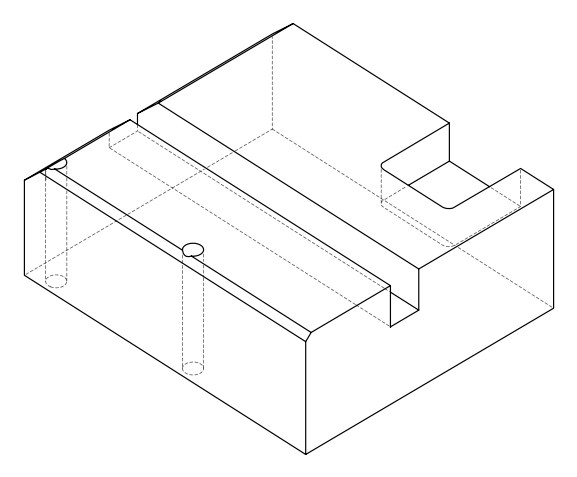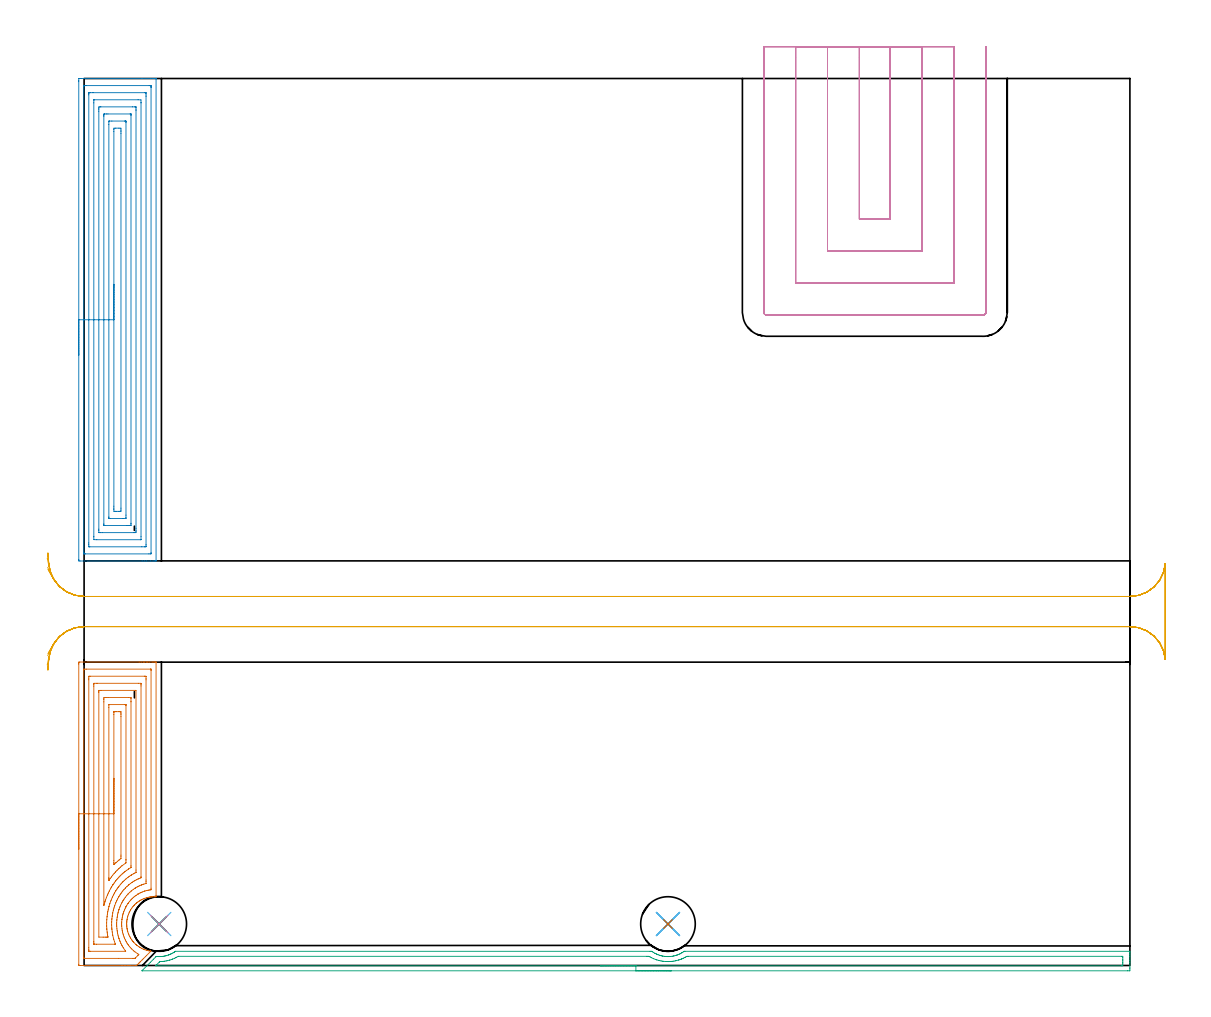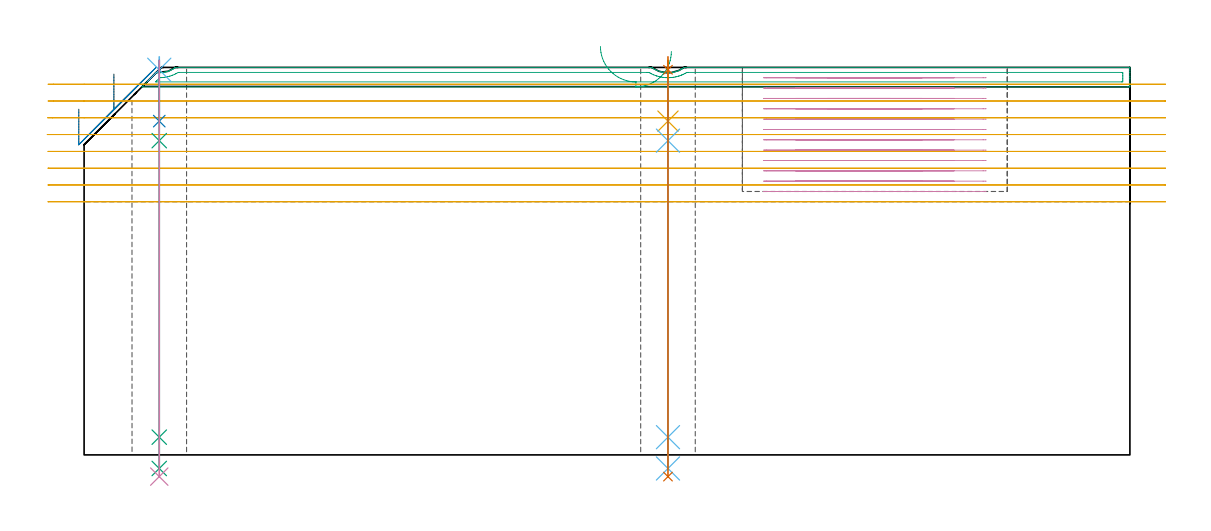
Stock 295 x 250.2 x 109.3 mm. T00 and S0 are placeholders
(PLAN: 13 operations, 9 tool changes, 53.6 min)
(1 AREA_MILL | FG_CHAMFER_SURFACE | UGT0205_001 | 5.54 min | 22258 mm3)
(2 AREA_MILL_1 | FG_CHAMFER_SURFACE_1 | UGT0205_001 | 9.07 min | 34254 mm3)
(3 AREA_MILL_2 | FG_CHAMFER_SURFACE_2 | UGT0205_001 | 4.62 min | 4164 mm3)
(4 MILL_SLOT | SLOT_PARTIAL_RECTANGULAR | NXT0201_011 | Follow Part, ap 3, ae 75% | 21.12 min | 189398 mm3)
(5 MILL_RECTANGULAR_SLOT | SLOT_RECTANGULAR | UGT0201_094 | Follow Part, ap 5, ae 75% | 10.99 min | 314853 mm3)
(6 SPOT_DRILL | STEP1HOLE | NXT0321_9005460120000 | 0.03 min | 51 mm3)
(7 SPOT_DRILL_1 | STEP1HOLE_1 | NXT0321_9005460120000 | 0.03 min | 5 mm3)
(8 DRILL_BLIND_HOLE_INTO_CENTER | STEP1HOLE | NXT0301_072 | 0.07 min | 990 mm3)
(9 GUN_DRILL_THROUGH_HOLE | STEP1HOLE | UGT0307_007 | 0.55 min | 7460 mm3)
(10 DRILL_TO_ENLARGE_THROUGH_HOLE | STEP1HOLE | UGT0301_284 | 0.47 min | 11470 mm3)
(11 DRILL_BLIND_HOLE_INTO_CENTER_1 | STEP1HOLE_1 | NXT0301_072 | 0.07 min | 1118 mm3)
(12 GUN_DRILL_THROUGH_HOLE_1 | STEP1HOLE_1 | UGT0307_007 | 0.55 min | 7481 mm3)
(13 DRILL_TO_ENLARGE_THROUGH_HOLE_1 | STEP1HOLE_1 | UGT0301_284 | 0.47 min | 11718 mm3)
(TOOL UGT0205_001 | Chamfer Mill 20 x 3 x 45 deg. | D20 FL50 Z2)
(TOOL NXT0201_011 | ENDMILL 12mm [2P460-1200-NA 1630] | D12 FL38 Z6)
(TOOL UGT0201_094 | End mill 20 mm | D20 FL38 Z4)
(TOOL NXT0321_9005460120000 | NC Spot Drill, 142deg, 12mm, Carbide, Uncoated | D12 PA142 FL30 Z2)
(TOOL NXT0301_072 | Carbide Drill 10.1mm [860.1-1010-051A1-MM 2214] | D10.1 PA140 FL71 Z2)
(TOOL UGT0307_007 | Gun Drill 10 mm | D10 PA130 FL24 Z1)
(TOOL UGT0301_284 | Twist Drill 15.4 mm | D15.4 PA118 FL120 Z2)
(OP 1 AREA_MILL)
G17 G21 G94 G90
T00 M6
G54
G17 G0 G90 X-1.5 Y32.8 S1061 M3
G43 Z119.3 H0
Z97.5
G94 G1 Y32.838 Z96.628 F250.
Y32.952 Z95.763
Y33.141 Z94.912
Y33.403 Z94.08
Y33.737 Z93.274
Y34.14 Z92.5
Y34.608 Z91.764
Y35.14 Z91.072
Y35.729 Z90.429
Y36.372 Z89.84
Y37.064 Z89.308
Y37.8 Z88.84
Y38.574 Z88.437
Y39.38 Z88.103
Y40.212 Z87.841
Y41.064 Z87.652
Y41.928 Z87.538
Y42.8 Z87.5
Y85.039
X-1.497 Y85.312 Z87.502
X-1.491 Y85.59 Z87.505
X-1.208 Y85.6 Z87.789
X15.539 Z104.534
X16.103 Z105.097
X16.763 Z105.761
X16.996 Z105.993
X17.657 Z106.654
X17.89 Z106.886
X18.356 Z107.355
X19.211 Z108.21
X19.677 Z108.676
X19.976 Z108.974
X20.257 Y85.593 Z109.249
X20.297 Y85.59 Z109.289
X20.3 Y85.484 Z109.3
Y19.687
X20.295 Y19.388 Z109.291
X20.183 Y19.387 Z109.179
X19.89 Y19.389 Z108.887
X19.799 Y19.392 Z108.796
X19.354 Y19.385 Z108.351
X19.072 Y19.364 Z108.07
X18.908 Y19.352 Z107.906
X18.693 Y19.325 Z107.69
X18.464 Y19.296 Z107.462
X18.349 Y19.278 Z107.348
X17.96 Y19.193 Z106.959
X17.574 Y19.092 Z106.572
X17.127 Y18.948 Z106.124
X16.684 Y18.777 Z105.682
X16.287 Y18.593 Z105.282
X16.103 Y18.498 Z105.097
X15.905 Y18.397 Z104.905
X15.892 Y18.39 Z104.892
X15.818 Y18.346 Z104.817
X15.794 Y18.331 Z104.793
X15.656 Y18.24 Z104.651
X15.5 Y18.139 Z104.499
X15.343 Y18.036 Z104.342
X15.158 Y17.901 Z104.157
X14.905 Y17.716 Z103.902
X14.762 Y17.598 Z103.757
X14.644 Y17.503 Z103.641
X14.323 Y17.2 Z103.322
X14.138 Y17.012 Z103.138
X14.015 Y16.884 Z103.013
X13.78 Y16.615 Z102.779
X13.449 Y16.177 Z102.448
X13.139 Y15.727 Z102.139
X13.059 Y15.581 Z102.059
X12.892 Y15.275 Z101.889
X12.678 Y14.84 Z101.677
X12.499 Y14.399 Z101.495
X12.346 Y13.952 Z101.34
X12.235 Y13.579 Z101.234
X12.133 Y13.065 Z101.128
X12.126 Y13.01 Z101.12
X12.065 Y12.621 Z101.061
X12.044 Y12.377 Z101.033
X12.027 Y12.23 Z101.021
X12.022 Y12.177 Z101.015
Y12.173 Z101.014
X12.008 Y11.955 Z101.006
X12.003 Y11.72 Z100.999
X12.008 Y11.616 Z101.001
X12.011 Y11.527 Z101.005
Y11.521 Z101.006
X12.016 Y11.433 Z101.007
X12.018 Y11.356 Z101.011
X12.02 Y11.289 Z101.013
X12.026 Y11.232 Z101.016
X12.04 Y11.034 Z101.038
X12.056 Y10.845 Z101.054
X12.118 Y10.402 Z101.114
X12.129 Y10.342 Z101.125
X12.171 Y10.109 Z101.169
X12.193 Y10.007 Z101.192
X12.235 Y9.819 Z101.234
X12.324 Y9.514 Z101.321
X12.474 Y9.068 Z101.471
X12.648 Y8.626 Z101.647
X12.864 Y8.179 Z101.861
X12.897 Y8.119 Z101.893
X13.1 Y7.739 Z102.099
X13.125 Y7.698 Z102.124
X13.141 Y7.675 Z102.139
X13.415 Y7.268 Z102.414
X13.471 Y7.193 Z102.47
X13.724 Y6.851 Z102.722
X13.778 Y6.785 Z102.777
X13.867 Y6.679 Z102.864
X13.99 Y6.543 Z102.989
X14.015 Y6.515 Z103.013
X14.57 Y5.964 Z103.569
X14.648 Y5.896 Z103.645
X14.735 Y5.819 Z103.733
X14.762 Y5.798 Z103.76
X14.905 Y5.682 Z103.903
X15.335 Y5.369 Z104.335
X15.43 Y5.306 Z104.43
X15.656 Y5.159 Z104.652
X15.781 Y5.076 Z104.778
X16.236 Y4.834 Z105.233
X16.684 Y4.624 Z105.682
X16.843 Y4.562 Z105.842
X17.126 Y4.452 Z106.125
X17.574 Y4.309 Z106.572
X17.621 Y4.296 Z106.62
X17.89 Y4.224 Z106.885
X18.019 Y4.188 Z107.016
X18.24 Y4.143 Z107.239
X18.721 Y4.055 Z107.72
X18.784 Y4.044 Z107.781
X18.805 Y4.041 Z107.799
X18.819 Y4.028 Z107.813
X18.812 Y4.014 Z107.805
X18.8 Y3.998 Z107.795
X17.592 Y2.792 Z106.592
X17.294 Y2.492 Z106.289
X16.698 Y1.898 Z105.698
X16.4 Y1.598 Z105.396
X15.807 Y1.007 Z104.807
X15.507 Y0.705 Z104.502
X15.055 Y0.255 Z104.054
X14.914 Y0.116 Z103.913
X14.798 Y0.009 Z103.796
X14.762 Y0.007 Z103.76
X14.529 Y0. Z103.527
X12.994 Z101.993
X12.528 Z101.524
X12.295 Z101.292
X11.634 Z100.631
X11.401 Z100.398
X10.74 Z99.734
X-1.11 Z87.887
X-1.209 Y0.001 Z87.788
X-1.491 Y0.01 Z87.505
X-1.499 Y0.29 Z87.499
Y0.33
X-1.5 Y42.8 Z87.5
X-0.086 Z88.914
Y83.362
X-0.084 Y83.464 Z88.916
X-0.082 Y83.531 Z88.918
X-0.079 Y83.58 Z88.921
X-0.067 Y83.59 Z88.933
X0.016 Y83.592 Z89.016
X0.57 Y83.599 Z89.57
X18.784 Z107.784
X18.832 Y83.597 Z107.832
X18.862 Y83.594 Z107.862
X18.873 Y83.591 Z107.873
X18.879 Y83.564 Z107.879
X18.884 Y83.362 Z107.884
X18.885 Y83.261 Z107.885
Y21.801
X18.879 Y21.369 Z107.879
X18.852 Y21.36 Z107.852
X18.784 Y21.348 Z107.784
X18.491 Y21.304 Z107.491
X18.21 Y21.258 Z107.21
X17.89 Y21.195 Z106.89
X17.74 Y21.162 Z106.74
X17.172 Y21.013 Z106.172
X17.04 Y20.97 Z106.04
X16.996 Y20.955 Z105.996
X16.39 Y20.727 Z105.39
X16.103 Y20.603 Z105.103
X15.776 Y20.449 Z104.776
X15.209 Y20.15 Z104.209
X15.192 Y20.141 Z104.192
X15.166 Y20.124 Z104.166
X14.662 Y19.779 Z103.662
X14.315 Y19.527 Z103.315
X14.149 Y19.4 Z103.149
X13.946 Y19.235 Z102.946
X13.675 Y18.983 Z102.675
X13.422 Y18.737 Z102.422
X13.229 Y18.537 Z102.229
X13.052 Y18.346 Z102.052
X12.813 Y18.062 Z101.813
X12.528 Y17.691 Z101.528
X12.428 Y17.555 Z101.428
X12.359 Y17.456 Z101.359
X12.03 Y16.961 Z101.03
X11.81 Y16.567 Z100.81
X11.773 Y16.498 Z100.773
X11.75 Y16.452 Z100.75
X11.634 Y16.216 Z100.634
X11.464 Y15.847 Z100.464
X11.394 Y15.678 Z100.394
X11.211 Y15.21 Z100.211
X11.065 Y14.789 Z100.065
X11.02 Y14.649 Z100.02
X10.989 Y14.542 Z99.989
X10.912 Y14.259 Z99.912
X10.83 Y13.899 Z99.83
X10.821 Y13.859 Z99.821
X10.814 Y13.826 Z99.814
X10.74 Y13.429 Z99.74
X10.687 Y13.064 Z99.687
X10.68 Y13.01 Z99.68
X10.611 Y12.249 Z99.611
X10.605 Y12.121 Z99.605
X10.594 Y11.753 Z99.594
X10.601 Y11.37 Z99.601
X10.607 Y11.232 Z99.607
X10.615 Y11.107 Z99.615
X10.691 Y10.342 Z99.691
X10.74 Y9.945 Z99.74
X10.818 Y9.53 Z99.818
X10.825 Y9.495 Z99.825
X10.862 Y9.332 Z99.862
X10.981 Y8.896 Z99.981
X11.084 Y8.564 Z100.084
X11.264 Y8.043 Z100.264
X11.411 Y7.675 Z100.411
X11.634 Y7.194 Z100.634
X11.844 Y6.785 Z100.844
X12.103 Y6.319 Z101.103
X12.393 Y5.896 Z101.393
X12.528 Y5.71 Z101.528
X12.831 Y5.312 Z101.831
X13.093 Y5.007 Z102.093
X13.422 Y4.672 Z102.422
X14.004 Y4.118 Z103.004
X14.315 Y3.872 Z103.315
X15.158 Y3.279 Z104.158
X15.441 Y3.103 Z104.441
X15.39 Y3.048 Z104.39
X15.209 Y2.861 Z104.209
X14.503 Y2.153 Z103.503
X14.44 Y2.092 Z103.44
X14.388 Y2.045 Z103.388
X14.355 Y2.016 Z103.355
X14.315 Y2.01 Z103.315
X13.761 Y2.002 Z102.761
X9.741 Y2. Z98.741
X0.016 Y2.001 Z89.016
X-0.032 Y2.002 Z88.968
X-0.062 Y2.006 Z88.938
X-0.073 Y2.009 Z88.927
X-0.079 Y2.036 Z88.921
X-0.084 Y2.238 Z88.916
X-0.085 Y2.339 Z88.915
X-0.086 Y42.8 Z88.914
X1.328 Z90.328
X1.329 Y80.593 Z90.329
X1.331 Y81.064 Z90.331
X1.335 Y81.482 Z90.335
X1.338 Y81.59 Z90.338
X1.567 Y81.597 Z90.567
X1.686 Y81.599 Z90.686
X16.996 Z105.996
X17.114 Y81.597 Z106.114
X17.351 Y81.59 Z106.351
X17.465 Y81.582 Z106.465
X17.467 Y81.549 Z106.467
X17.469 Y81.482 Z106.469
X17.471 Y81.01 Z106.471
Y80.593
Y24.098
X17.47 Y23.681 Z106.47
X17.467 Y23.213 Z106.467
X17.465 Y23.148 Z106.465
X17.418 Y23.128 Z106.418
X16.837 Y22.95 Z105.837
X16.364 Y22.792 Z105.364
X16.174 Y22.721 Z105.174
X16.103 Y22.692 Z105.103
X15.551 Y22.451 Z104.551
X15.209 Y22.284 Z104.209
X14.961 Y22.15 Z103.961
X14.522 Y21.903 Z103.522
X14.397 Y21.821 Z103.397
X14.315 Y21.765 Z103.315
X13.873 Y21.454 Z102.873
X13.422 Y21.12 Z102.422
X13.361 Y21.073 Z102.361
X13.29 Y21.013 Z102.29
X12.894 Y20.649 Z101.894
X12.528 Y20.296 Z101.528
X12.442 Y20.21 Z101.442
X12.362 Y20.124 Z101.362
X12.024 Y19.736 Z101.024
X11.62 Y19.235 Z100.62
X11.262 Y18.716 Z100.262
X11.016 Y18.346 Z100.016
X10.911 Y18.176 Z99.911
X10.74 Y17.874 Z99.74
X10.596 Y17.6 Z99.596
X10.524 Y17.456 Z99.524
X10.307 Y16.999 Z99.307
X10.126 Y16.567 Z99.126
X10.047 Y16.368 Z99.047
X9.847 Y15.835 Z98.847
X9.807 Y15.718 Z98.807
X9.794 Y15.678 Z98.794
X9.606 Y15.028 Z98.606
X9.548 Y14.789 Z98.548
X9.446 Y14.298 Z98.446
X9.372 Y13.899 Z98.372
X9.317 Y13.537 Z98.317
X9.257 Y13.01 Z98.257
X9.231 Y12.734 Z98.231
X9.189 Y12.121 Z98.189
X9.18 Y11.785 Z98.18
X9.184 Y11.462 Z98.184
X9.192 Y11.232 Z98.192
X9.204 Y10.982 Z98.204
X9.263 Y10.342 Z98.263
X9.322 Y9.82 Z98.322
X9.375 Y9.453 Z98.375
X9.449 Y9.058 Z98.449
X9.561 Y8.564 Z98.561
X9.649 Y8.225 Z98.649
X9.792 Y7.729 Z98.792
X9.81 Y7.675 Z98.81
X9.847 Y7.569 Z98.847
X10.059 Y6.997 Z99.059
X10.143 Y6.785 Z99.143
X10.369 Y6.266 Z99.369
X10.548 Y5.896 Z99.548
X10.613 Y5.77 Z99.613
X10.74 Y5.532 Z99.74
X11.041 Y5.007 Z100.041
X11.634 Y4.146 Z100.634
X11.654 Y4.118 Z100.654
X11.71 Y4.042 Z100.71
X11.724 Y4.006 Z100.724
X11.722 Y4.005 Z100.722
X11.693 Y4.002 Z100.693
X11.634 Y4.001 Z100.634
X1.804 Z90.804
X1.685 Y4.003 Z90.685
X1.449 Y4.01 Z90.449
X1.335 Y4.018 Z90.335
X1.333 Y4.051 Z90.333
X1.331 Y4.118 Z90.331
X1.329 Y4.59 Z90.329
X1.328 Y5.007 Z90.328
Y42.8
X2.743 Z91.743
Y78.815
X2.744 Y79.237 Z91.744
X2.747 Y79.448 Z91.747
X2.75 Y79.552 Z91.75
X2.755 Y79.591 Z91.755
X2.807 Y79.595 Z91.807
X3.591 Y79.6 Z92.591
X3.695 Z92.695
X15.314 Z104.314
X16.011 Y79.591 Z105.011
X16.048 Y79.59 Z105.048
X16.051 Y79.552 Z105.051
X16.054 Y79.454 Z105.054
X16.056 Y79.256 Z105.056
X16.057 Y78.86 Z105.057
Y25.038
X16.055 Y24.827 Z105.055
X16.053 Y24.775 Z105.053
X16.05 Y24.755 Z105.05
X16.035 Y24.746 Z105.035
X15.96 Y24.712 Z104.96
X15.6 Y24.57 Z104.6
X15.327 Y24.452 Z104.327
X15.209 Y24.397 Z104.209
X14.725 Y24.163 Z103.725
X14.315 Y23.94 Z103.315
X14.149 Y23.846 Z103.149
X13.874 Y23.681 Z102.874
X13.604 Y23.499 Z102.604
X13.422 Y23.371 Z102.422
X13.085 Y23.126 Z102.085
X12.638 Y22.792 Z101.638
X12.578 Y22.742 Z101.578
X12.528 Y22.699 Z101.528
X12.112 Y22.316 Z101.112
X11.681 Y21.903 Z100.681
X11.658 Y21.879 Z100.658
X11.634 Y21.853 Z100.634
X11.238 Y21.407 Z100.238
X10.906 Y21.013 Z99.906
X10.833 Y20.921 Z99.833
X10.74 Y20.8 Z99.74
X10.456 Y20.408 Z99.456
X10.255 Y20.124 Z99.255
X10.093 Y19.879 Z99.093
X9.847 Y19.496 Z98.847
X9.75 Y19.331 Z98.75
X9.697 Y19.235 Z98.697
X9.441 Y18.75 Z98.441
X9.242 Y18.346 Z98.242
X9.15 Y18.15 Z98.15
X8.953 Y17.705 Z97.953
X8.88 Y17.529 Z97.88
X8.852 Y17.456 Z97.852
X8.642 Y16.877 Z97.642
X8.532 Y16.567 Z97.532
X8.422 Y16.206 Z97.422
X8.269 Y15.678 Z97.269
X8.228 Y15.51 Z97.228
X8.069 Y14.789 Z97.069
X8.067 Y14.781 Z97.067
X8.059 Y14.741 Z97.059
X7.942 Y14.017 Z96.942
X7.926 Y13.899 Z96.926
X7.849 Y13.219 Z96.849
X7.83 Y13.01 Z96.83
X7.787 Y12.392 Z96.787
X7.774 Y12.121 Z96.774
X7.771 Y11.519 Z96.771
X7.778 Y11.232 Z96.778
X7.814 Y10.586 Z96.814
X7.834 Y10.342 Z96.834
X7.854 Y10.138 Z96.854
X7.932 Y9.453 Z96.932
X8.059 Y8.63 Z97.059
X8.072 Y8.564 Z97.072
X8.075 Y8.548 Z97.075
X8.285 Y7.675 Z97.285
X8.369 Y7.366 Z97.369
X8.55 Y6.785 Z97.55
X8.805 Y6.044 Z97.805
X8.812 Y6.01 Z97.812
X8.799 Y6.007 Z97.799
X8.75 Y6.003 Z97.75
X8.651 Y6.001 Z97.651
X3.486 Y6. Z92.486
X2.789 Y6.009 Z91.789
X2.752 Y6.01 Z91.752
X2.749 Y6.048 Z91.749
X2.746 Y6.146 Z91.746
X2.744 Y6.344 Z91.744
X2.743 Y6.74 Z91.743
Y42.8
X4.157 Z93.157
Y77.036
X4.158 Y77.361 Z93.158
X4.16 Y77.471 Z93.16
X4.164 Y77.556 Z93.164
X4.171 Y77.59 Z93.171
X4.202 Y77.592 Z93.202
X4.485 Y77.597 Z93.485
X4.812 Y77.6 Z93.812
X14.642 Z103.642
X14.643 Y26.912 Z103.643
X14.64 Y26.349 Z103.64
X14.638 Y26.269 Z103.638
X14.636 Y26.254 Z103.636
X14.619 Y26.241 Z103.619
X14.581 Y26.219 Z103.581
X14.315 Y26.079 Z103.315
X13.912 Y25.861 Z102.912
X13.422 Y25.583 Z102.422
X13.344 Y25.537 Z102.344
X13.222 Y25.46 Z102.222
X12.813 Y25.176 Z101.813
X12.528 Y24.973 Z101.528
X12.296 Y24.801 Z101.296
X11.993 Y24.57 Z100.993
X11.799 Y24.407 Z100.799
X11.634 Y24.262 Z100.634
X11.331 Y23.983 Z100.331
X11.014 Y23.681 Z100.014
X10.879 Y23.544 Z99.879
X10.74 Y23.397 Z99.74
X10.453 Y23.078 Z99.453
X10.206 Y22.792 Z99.206
X9.847 Y22.347 Z98.847
X9.654 Y22.095 Z98.654
X9.512 Y21.903 Z98.512
X9.283 Y21.574 Z98.283
X8.953 Y21.09 Z97.953
X8.923 Y21.043 Z97.923
X8.905 Y21.013 Z97.905
X8.595 Y20.48 Z97.595
X8.401 Y20.124 Z97.401
X8.284 Y19.901 Z97.284
X8.059 Y19.453 Z97.059
X7.989 Y19.305 Z96.989
X7.958 Y19.235 Z96.958
X7.724 Y18.68 Z96.724
X7.59 Y18.346 Z96.59
X7.474 Y18.039 Z96.474
X7.261 Y17.456 Z96.261
X7.237 Y17.385 Z96.237
X7.166 Y17.158 Z96.166
X7.033 Y16.699 Z96.033
X6.998 Y16.567 Z95.998
X6.853 Y15.989 Z95.853
X6.787 Y15.678 Z95.787
X6.699 Y15.253 Z95.699
X6.619 Y14.789 Z95.619
X6.57 Y14.493 Z95.57
X6.493 Y13.899 Z95.493
X6.471 Y13.702 Z95.471
X6.406 Y13.01 Z95.406
X6.397 Y12.886 Z95.397
X6.358 Y12.121 Z95.358
X6.356 Y12.038 Z95.356
X6.36 Y11.232 Z95.36
X6.362 Y11.142 Z95.362
X6.41 Y10.342 Z95.41
X6.421 Y10.194 Z95.421
X6.499 Y9.453 Z95.499
X6.529 Y9.198 Z95.529
X6.623 Y8.564 Z95.623
X6.687 Y8.151 Z95.687
X6.698 Y8.077 Z95.698
X6.704 Y8.028 Z95.704
X6.705 Y8.01 Z95.705
X6.696 Y8.008 Z95.696
X6.555 Y8.004 Z95.555
X6.272 Y8.001 Z95.272
X5.945 Y8. Z94.945
X5.378 Z94.378
X4.158 Z93.158
X4.157 Y42.8 Z93.157
X5.571 Z94.571
Y74.368
X5.575 Y75.062 Z94.575
X5.578 Y75.258 Z94.578
X5.591 Y75.59 Z94.591
X5.931 Y75.597 Z94.931
X6.272 Y75.599 Z95.272
X6.822 Y75.6 Z95.822
X12.528 Y75.599 Z101.528
X13.081 Y75.596 Z102.081
X13.184 Y75.59 Z102.184
X13.222 Y75.568 Z102.222
X13.225 Y75.453 Z102.225
X13.227 Y75.258 Z102.227
X13.229 Y74.56 Z102.229
Y74.368
X13.228 Y28.127 Z102.228
X13.226 Y27.779 Z102.226
X13.224 Y27.692 Z102.224
X13.222 Y27.653 Z102.222
X13.2 Y27.631 Z102.2
X13.095 Y27.563 Z102.095
X12.572 Y27.238 Z101.572
X12.546 Y27.22 Z101.546
X12.528 Y27.208 Z101.528
X12.024 Y26.85 Z101.024
X11.634 Y26.57 Z100.634
X11.507 Y26.475 Z100.507
X11.345 Y26.349 Z100.345
X11.018 Y26.073 Z100.018
X10.74 Y25.823 Z99.74
X10.35 Y25.46 Z99.35
X10.099 Y25.209 Z99.099
X9.847 Y24.948 Z98.847
X9.665 Y24.751 Z98.665
X9.504 Y24.57 Z98.504
X9.254 Y24.271 Z98.254
X8.953 Y23.906 Z97.953
X8.854 Y23.78 Z97.854
X8.779 Y23.681 Z97.779
X8.479 Y23.264 Z97.479
X8.144 Y22.792 Z97.144
X8.11 Y22.742 Z97.11
X8.059 Y22.665 Z97.059
X7.767 Y22.194 Z96.767
X7.592 Y21.903 Z96.592
X7.438 Y21.632 Z96.438
X7.166 Y21.139 Z96.166
X7.123 Y21.056 Z96.123
X7.102 Y21.013 Z96.102
X6.837 Y20.452 Z95.837
X6.689 Y20.124 Z95.689
X6.565 Y19.833 Z95.565
X6.317 Y19.235 Z95.317
X6.304 Y19.203 Z95.304
X6.272 Y19.118 Z95.272
X6.068 Y18.549 Z95.068
X5.997 Y18.346 Z94.997
X5.918 Y18.103 Z94.918
X5.848 Y17.878 Z94.848
X5.722 Y17.456 Z94.722
X5.7 Y17.381 Z94.7
X5.583 Y16.964 Z94.583
X5.578 Y17.018 Z94.578
X5.575 Y17.119 Z94.575
X5.572 Y17.264 Z94.572
X5.571 Y42.8 Z94.571
X6.985 Z95.985
Y72.769
X6.988 Y73.479 Z95.988
X6.99 Y73.568 Z95.99
X6.992 Y73.584 Z95.992
X7.005 Y73.59 Z96.005
X7.047 Y73.597 Z96.047
X7.166 Y73.599 Z96.166
X11.514 Z100.514
X11.634 Y73.595 Z100.634
X11.755 Y73.59 Z100.755
X11.808 Y73.578 Z100.808
X11.811 Y73.538 Z100.811
X11.813 Y73.479 Z100.813
X11.814 Y73.3 Z100.814
Y29.906
X11.813 Y29.728 Z100.813
X11.808 Y29.017 Z100.808
X11.796 Y28.94 Z100.796
X11.749 Y28.903 Z100.749
X11.634 Y28.817 Z100.634
X10.72 Y28.148 Z99.72
X10.693 Y28.127 Z99.693
X10.236 Y27.74 Z99.236
X9.847 Y27.392 Z98.847
X9.766 Y27.318 Z98.766
X9.682 Y27.238 Z98.682
X9.318 Y26.875 Z98.318
X8.953 Y26.503 Z97.953
X8.878 Y26.423 Z97.878
X8.811 Y26.349 Z97.811
X8.466 Y25.944 Z97.466
X8.058 Y25.461 Z97.058
X7.678 Y24.95 Z96.678
X7.398 Y24.57 Z96.398
X7.047 Y24.071 Z96.047
X7.002 Y24.01 Z96.002
X6.992 Y24.001 Z95.992
X6.991 Y24.032 Z95.991
X6.987 Y24.391 Z95.987
X6.986 Y24.57 Z95.986
X6.985 Y24.75 Z95.985
Y42.8
X8.399 Z97.399
X8.4 Y70.811 Z97.4
X8.403 Y71.358 Z97.403
X8.407 Y71.544 Z97.407
X8.414 Y71.59 Z97.414
X8.458 Y71.593 Z97.458
X8.557 Y71.596 Z97.557
X8.953 Y71.6 Z97.953
X9.054 Z98.054
X9.847 Z98.847
X9.949 Y71.599 Z98.949
X10.256 Y71.59 Z99.256
X10.394 Y71.58 Z99.394
X10.395 Y71.505 Z99.395
X10.399 Y71.151 Z99.399
X10.4 Y70.811 Z99.4
Y70.261
Y31.134
X10.398 Y30.795 Z99.398
X10.394 Y30.251 Z99.394
X10.385 Y30.173 Z99.385
X10.319 Y30.12 Z99.319
X10.046 Y29.906 Z99.046
X9.936 Y29.817 Z98.936
X9.847 Y29.742 Z98.847
X9.455 Y29.407 Z98.455
X9.018 Y29.017 Z98.018
X8.984 Y28.986 Z97.984
X8.526 Y28.552 Z97.526
X8.472 Y28.502 Z97.472
X8.406 Y28.455 Z97.406
X8.404 Y28.535 Z97.404
X8.401 Y28.677 Z97.401
X8.4 Y29.017 Z97.4
X8.399 Y29.568 Z97.399
Y42.8
Y43.672 Z97.438
Y44.536 Z97.551
Y45.388 Z97.74
Y46.22 Z98.003
Y47.026 Z98.336
Y47.8 Z98.739
Y48.536 Z99.208
Y49.228 Z99.739
Y49.871 Z100.328
Y50.46 Z100.972
Y50.992 Z101.664
Y51.46 Z102.399
Y51.863 Z103.173
Y52.197 Z103.979
Y52.459 Z104.811
Y52.648 Z105.663
Y52.762 Z106.528
Y52.8 Z107.399
G0 Z119.3
M5
M2
(OP 2 AREA_MILL_1)
G17 G21 G94 G90
T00 M6
G54
G17 G0 G90 X-1.5 Y172.15 S1061 M3
G43 Z119.3 H0
Z97.5
G94 G1 Y172.188 Z96.628 F250.
Y172.302 Z95.764
Y172.491 Z94.912
Y172.753 Z94.08
Y173.087 Z93.274
Y173.49 Z92.5
Y173.958 Z91.764
Y174.49 Z91.072
Y175.079 Z90.429
Y175.722 Z89.84
Y176.414 Z89.309
Y177.15 Z88.84
Y177.924 Z88.437
Y178.73 Z88.103
Y179.562 Z87.841
Y180.413 Z87.652
Y181.278 Z87.538
Y182.15 Z87.5
Y249.314
X-1.499 Y249.584 Z87.501
X-1.492 Y250.194 Z87.505
X-1.49 Y250.197 Z87.507
X-0.877 Y250.2 Z88.12
X16.381 Z105.376
X18.784 Z107.779
X19.46 Z108.459
X19.829 Z108.829
X20.234 Y250.199 Z109.225
X20.247 Y250.198 Z109.239
X20.297 Y250.19 Z109.288
X20.3 Y250.031 Z109.3
Y114.269
X20.297 Y114.11 Z109.288
X20.236 Y114.107 Z109.228
X19.829 Y114.1 Z108.829
X19.46 Z108.459
X18.784 Z107.779
X17.552 Z106.549
X16.996 Z105.991
X16.381 Z105.376
X-1.156 Y114.101 Z87.842
X-1.492 Y114.11 Z87.506
X-1.499 Y114.444 Z87.499
Y114.462
X-1.5 Y182.15 Z87.5
X-0.086 Z88.914
X-0.085 Y247.9 Z88.915
X-0.083 Y248.002 Z88.917
X-0.077 Y248.19 Z88.923
X0.016 Y248.193 Z89.016
X0.508 Y248.2 Z89.508
X18.382 Z107.382
X18.784 Y248.198 Z107.784
X18.841 Y248.195 Z107.841
X18.87 Y248.191 Z107.87
X18.879 Y248.103 Z107.879
X18.884 Y247.9 Z107.884
X18.885 Y247.798 Z107.885
X18.886 Y247.696 Z107.886
X18.885 Y116.4 Z107.885
X18.883 Y116.298 Z107.883
X18.877 Y116.11 Z107.877
X18.784 Y116.107 Z107.784
X18.291 Y116.101 Z107.291
X0.418 Y116.1 Z89.418
X0.016 Y116.102 Z89.016
X-0.041 Y116.105 Z88.959
X-0.07 Y116.109 Z88.93
X-0.079 Y116.197 Z88.921
X-0.084 Y116.4 Z88.916
X-0.086 Y116.502 Z88.914
Y116.604
Y182.15
X1.328 Z90.328
X1.329 Y245.593 Z90.329
X1.33 Y246.012 Z90.33
X1.333 Y246.13 Z90.333
X1.335 Y246.181 Z90.335
X1.427 Y246.19 Z90.427
X1.617 Y246.198 Z90.617
X1.804 Y246.199 Z90.804
X2.509 Y246.2 Z91.509
X17.185 Y246.199 Z106.185
X17.31 Y246.198 Z106.31
X17.41 Y246.193 Z106.41
X17.465 Y246.188 Z106.465
X17.467 Y246.169 Z106.467
X17.469 Y246.012 Z106.469
X17.471 Y245.537 Z106.471
Y245.119
Y118.707
X17.47 Y118.288 Z106.47
X17.467 Y118.17 Z106.467
X17.465 Y118.119 Z106.465
X17.372 Y118.11 Z106.372
X17.183 Y118.102 Z106.183
X16.996 Y118.101 Z105.996
X16.291 Y118.1 Z105.291
X1.615 Z90.615
X1.49 Y118.102 Z90.49
X1.39 Y118.107 Z90.39
X1.335 Y118.112 Z90.335
X1.333 Y118.131 Z90.333
X1.331 Y118.288 Z90.331
X1.329 Y118.763 Z90.329
X1.328 Y119.181 Z90.328
Y182.15
X2.743 Z91.743
Y243.332
X2.749 Y244.174 Z91.749
X2.755 Y244.191 Z91.755
X2.777 Y244.195 Z91.777
X2.831 Y244.199 Z91.831
X15.235 Y244.2 Z104.235
X16.05 Y244.172 Z105.05
X16.057 Y243.378 Z105.057
Y243.332
Y120.968
X16.051 Y120.126 Z105.051
X16.045 Y120.109 Z105.045
X16.022 Y120.105 Z105.022
X15.969 Y120.101 Z104.969
X3.565 Y120.1 Z92.565
X2.75 Y120.128 Z91.75
X2.743 Y120.922 Z91.743
Y120.968
Y182.15
X4.157 Z93.157
Y240.98
X4.158 Y241.546 Z93.158
X4.16 Y241.87 Z93.16
X4.165 Y242.19 Z93.165
X4.485 Y242.196 Z93.485
X4.725 Y242.199 Z93.725
X13.661 Y242.2 Z102.661
X14.315 Y242.198 Z103.315
X14.558 Y242.196 Z103.558
X14.621 Y242.19 Z103.621
X14.636 Y242.171 Z103.636
X14.638 Y242.116 Z103.638
X14.642 Y241.546 Z103.642
X14.643 Y241.219 Z103.643
Y123.32
X14.642 Y122.754 Z103.642
X14.64 Y122.43 Z103.64
X14.635 Y122.11 Z103.635
X14.315 Y122.104 Z103.315
X14.075 Y122.101 Z103.075
X5.139 Y122.1 Z94.139
X4.485 Y122.101 Z93.485
X4.242 Y122.104 Z93.242
X4.179 Y122.11 Z93.179
X4.164 Y122.128 Z93.164
X4.162 Y122.184 Z93.162
X4.158 Y122.754 Z93.158
X4.157 Y123.082 Z93.157
Y182.15
X5.571 Z94.571
X5.572 Y239.567 Z94.572
X5.573 Y239.76 Z94.573
X5.576 Y240.11 Z94.576
X5.578 Y240.188 Z94.578
X5.685 Y240.193 Z94.685
X5.833 Y240.198 Z94.833
X6.272 Y240.2 Z95.272
X6.725 Z95.725
X12.982 Y240.199 Z101.982
X13.173 Y240.194 Z102.173
X13.214 Y240.19 Z102.214
X13.222 Y240.185 Z102.222
X13.225 Y240.17 Z102.225
X13.227 Y240.127 Z102.227
X13.229 Y239.952 Z102.229
Y239.76
X13.228 Y124.733 Z102.228
X13.227 Y124.54 Z102.227
X13.224 Y124.19 Z102.224
X13.222 Y124.112 Z102.222
X13.115 Y124.107 Z102.115
X12.967 Y124.102 Z101.967
X12.528 Y124.1 Z101.528
X12.075 Z101.075
X5.818 Y124.101 Z94.818
X5.627 Y124.106 Z94.627
X5.586 Y124.11 Z94.586
X5.578 Y124.114 Z94.578
X5.575 Y124.13 Z94.575
X5.573 Y124.173 Z94.573
X5.571 Y124.348 Z94.571
Y124.54
Y182.15
X6.985 Z95.985
X6.986 Y237.26 Z95.986
X6.989 Y237.973 Z95.989
X6.991 Y238.148 Z95.991
X7.001 Y238.19 Z96.001
X7.053 Y238.194 Z96.053
X7.166 Y238.197 Z96.166
X7.833 Y238.2 Z96.833
X11.407 Z100.407
X11.634 Y238.199 Z100.634
X11.71 Y238.198 Z100.71
X11.77 Y238.194 Z100.77
X11.804 Y238.19 Z100.804
X11.808 Y238.152 Z100.808
X11.812 Y237.973 Z100.812
X11.814 Y237.793 Z100.814
Y127.04
X11.811 Y126.327 Z100.811
X11.809 Y126.153 Z100.809
X11.799 Y126.11 Z100.799
X11.747 Y126.106 Z100.747
X11.634 Y126.103 Z100.634
X10.967 Y126.1 Z99.967
X7.393 Z96.393
X7.166 Z96.166
X7.09 Y126.102 Z96.09
X7.03 Y126.106 Z96.03
X6.996 Y126.109 Z95.996
X6.992 Y126.148 Z95.992
X6.988 Y126.327 Z95.988
X6.986 Y126.507 Z95.986
X6.985 Y182.15 Z95.985
X8.4 Z97.4
Y235.294
X8.402 Y235.844 Z97.402
X8.407 Y236.187 Z97.407
X8.94 Y236.2 Z97.94
X9.834 Z98.834
X10.393 Y236.187 Z99.393
X10.399 Y235.635 Z99.399
X10.4 Y235.294 Z99.4
Y234.741
Y129.006
X10.398 Y128.456 Z99.398
X10.393 Y128.113 Z99.393
X9.86 Y128.1 Z98.86
X8.966 Z97.966
X8.953 Z97.953
X8.407 Y128.113 Z97.407
X8.401 Y128.665 Z97.401
X8.4 Y129.006 Z97.4
Y129.56
Y182.15
Y183.022 Z97.438
Y183.886 Z97.551
Y184.738 Z97.74
Y185.57 Z98.003
Y186.376 Z98.336
Y187.15 Z98.739
Y187.886 Z99.208
Y188.578 Z99.739
Y189.221 Z100.329
Y189.81 Z100.972
Y190.341 Z101.664
Y190.81 Z102.4
Y191.213 Z103.173
Y191.547 Z103.979
Y191.809 Z104.811
Y191.998 Z105.663
Y192.112 Z106.528
Y192.15 Z107.4
G0 Z119.3
M5
M2
(OP 3 AREA_MILL_2)
G17 G21 G94 G90
T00 M6
G54
G17 G0 G90 X165.65 Y-1.5 S1061 M3
G43 Z119.3 H0
Z113.8
G94 G1 X165.612 Z112.928 F250.
X165.498 Z112.064
X165.309 Z111.212
X165.047 Z110.38
X164.713 Z109.574
X164.31 Z108.8
X163.842 Z108.064
X163.311 Z107.372
X162.721 Z106.729
X162.078 Z106.14
X161.386 Z105.608
X160.65 Z105.14
X159.876 Z104.737
X159.07 Z104.403
X158.238 Z104.141
X157.387 Z103.952
X156.522 Z103.838
X155.65 Z103.8
X16.457 Y-1.499 Z103.801
X16.414 Y-1.498 Z103.802
X16.313 Y-1.491 Z103.805
X16.389 Y-1.412 Z103.886
X16.457 Y-1.342 Z103.955
X17.569 Y-0.231 Z105.068
X18.688 Y0.888 Z106.187
X19.58 Y1.78 Z107.08
X20.243 Y2.444 Z107.742
X20.334 Y2.527 Z107.825
X20.356 Y2.545 Z107.842
X20.472 Y2.538 Z107.834
X20.609 Y2.529 Z107.826
X20.983 Y2.512 Z107.811
X20.984 Y2.513 Z107.812
X21.056 Y2.511 Z107.808
X21.184 Y2.514 Z107.803
X21.426 Y2.515 Z107.807
X21.457 Z107.809
X21.503 Y2.514 Z107.812
X21.951 Y2.544 Z107.843
X22.397 Y2.601 Z107.9
X22.744 Y2.668 Z107.965
X22.846 Y2.688 Z107.985
X23.149 Y2.764 Z108.06
X23.292 Y2.799 Z108.097
X23.741 Y2.942 Z108.24
X23.897 Y3.001 Z108.297
X24.041 Y3.055 Z108.351
X24.141 Y3.091 Z108.39
X24.186 Y3.107 Z108.407
X24.336 Y3.172 Z108.471
X24.38 Y3.191 Z108.49
X24.487 Y3.246 Z108.542
X24.733 Y3.367 Z108.666
X25.08 Y3.556 Z108.856
X25.412 Y3.764 Z109.063
X25.504 Y3.822 Z109.121
X25.557 Y3.857 Z109.157
X25.698 Y3.955 Z109.251
X25.781 Y4.002 Z109.297
X25.824 Y4. Z109.3
X159.665
X160.13 Y3.998 Z109.287
X160.245 Y3.923 Z109.222
X160.261 Y3.912 Z109.21
X160.342 Y3.855 Z109.154
X160.564 Y3.712 Z109.011
X161.016 Y3.447 Z108.747
X161.098 Y3.405 Z108.705
X161.45 Y3.229 Z108.524
X161.521 Y3.192 Z108.489
X161.565 Y3.172 Z108.47
X161.714 Y3.107 Z108.406
X161.91 Y3.028 Z108.327
X162.342 Y2.879 Z108.179
X162.355 Y2.874 Z108.174
X162.605 Y2.803 Z108.102
X162.705 Y2.774 Z108.072
X162.788 Y2.752 Z108.046
X162.804 Y2.747 Z108.041
X163.234 Y2.653 Z107.946
X163.251 Y2.649 Z107.942
X163.699 Y2.574 Z107.873
X164.146 Y2.53 Z107.827
X164.251 Y2.525 Z107.821
X164.413 Y2.52 Z107.811
X164.502 Y2.514 Z107.808
X164.593 Y2.51 Z107.804
X164.727 Y2.513 Z107.803
X164.905 Y2.515 Z107.809
X165.019 Y2.517 Z107.81
X165.041
X165.487 Y2.548 Z107.846
X165.935 Y2.609 Z107.905
X166.317 Y2.682 Z107.981
X166.382 Y2.694 Z107.994
X166.785 Y2.799 Z108.098
X166.831 Y2.81 Z108.11
X167.035 Y2.877 Z108.176
X167.25 Y2.949 Z108.242
X167.276 Y2.957 Z108.251
X167.877 Y3.191 Z108.489
X168.134 Y3.315 Z108.615
X168.17 Y3.333 Z108.632
X168.588 Y3.567 Z108.865
X168.622 Y3.586 Z108.884
X169.065 Y3.862 Z109.158
X169.281 Y4.007 Z109.291
X169.478 Y4. Z109.3
X294.847
X294.99 Y4.005 Z109.295
X294.992 Y3.97 Z109.262
X295. Y3.626 Z108.925
Y3.204 Z108.503
Y2.581 Z107.876
Y1.382 Z106.679
Y0.806 Z106.1
Y-0.68 Z104.615
X294.998 Y-0.968 Z104.328
X294.992 Y-1.491 Z103.805
X294.926 Y-1.494 Z103.803
X294.397 Y-1.5 Z103.8
X155.65
Y-0.086 Z105.214
X20.477
X20.181 Y-0.081 Z105.219
X20.323 Y0.068 Z105.368
X20.472 Y0.221 Z105.521
X21.21 Y0.96 Z106.26
X21.313 Y1.06 Z106.36
X21.337 Y1.079 Z106.379
X21.364 Y1.089 Z106.389
X21.933 Y1.129 Z106.429
X22.257 Y1.153 Z106.453
X22.739 Y1.214 Z106.514
X23.149 Y1.287 Z106.587
X23.49 Y1.355 Z106.655
X24.041 Y1.494 Z106.794
X24.195 Y1.541 Z106.841
X24.676 Y1.694 Z106.994
X24.865 Y1.762 Z107.062
X24.894 Y1.773 Z107.073
X24.933 Y1.789 Z107.089
X25.493 Y2.024 Z107.324
X25.826 Y2.189 Z107.489
X26.083 Y2.325 Z107.625
X26.555 Y2.581 Z107.881
X26.713 Y2.585 Z107.885
X158.768 Y2.586 Z107.886
X159.343 Y2.581 Z107.881
X159.665 Y2.406 Z107.706
X160.048 Y2.2 Z107.5
X160.558 Y1.957 Z107.257
X160.666 Y1.91 Z107.21
X161.225 Y1.694 Z106.994
X161.45 Y1.616 Z106.916
X161.567 Y1.578 Z106.878
X162.026 Y1.449 Z106.749
X162.342 Y1.372 Z106.672
X162.755 Y1.283 Z106.583
X163.234 Y1.205 Z106.505
X163.422 Y1.18 Z106.48
X163.966 Y1.127 Z106.427
X164.127 Y1.119 Z106.419
X164.723 Y1.101 Z106.401
X165.019 Y1.106 Z106.406
X165.577 Y1.139 Z106.439
X165.911 Y1.172 Z106.472
X166.373 Y1.234 Z106.534
X166.803 Y1.317 Z106.617
X167.114 Y1.385 Z106.685
X167.696 Y1.542 Z106.842
X167.813 Y1.577 Z106.877
X168.17 Y1.694 Z106.994
X168.521 Y1.827 Z107.127
X168.588 Y1.853 Z107.153
X168.889 Y1.979 Z107.279
X169.096 Y2.075 Z107.375
X169.48 Y2.271 Z107.571
X169.683 Y2.379 Z107.679
X170.051 Y2.581 Z107.881
X170.373 Y2.586 Z107.886
X292.608
X292.99 Y2.581 Z107.881
X292.997 Y2.199 Z107.499
X292.999 Y1.694 Z106.994
X293. Y1.309 Z106.609
X292.999 Y0.806 Z106.106
X292.998 Y0.424 Z105.724
X292.99 Y-0.081 Z105.219
X292.613 Y-0.086 Z105.214
X155.65
X154.779 Z105.252
X153.914 Z105.366
X153.062 Z105.555
X152.23 Z105.817
X151.424 Z106.151
X150.65 Z106.554
X149.914 Z107.023
X149.222 Z107.554
X148.579 Z108.143
X147.99 Z108.786
X147.459 Z109.479
X146.99 Z110.214
X146.587 Z110.988
X146.253 Z111.794
X145.991 Z112.626
X145.802 Z113.478
X145.688 Z114.343
X145.65 Z115.214
G0 Z119.3
M5
M2
(OP 4 MILL_SLOT)
G17 G21 G94 G90
T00 M6
G54
G17 G0 G90 X218.7 Y259.2 S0 M3
G43 Z119.3 H1
Z106.383
G94 G1 Y256.2 F250.
Y210.5 F500.
X227.4
Y256.2
Y259.2 F250.
X209.7
Y256.2
Y201.5 F500.
X236.4
Y256.2
Y259.2 F250.
X200.7
Y256.2
Y192.5 F500.
X245.4
Y256.2
Y259.2 F250.
X191.7
Y256.2
Y184.3 F500.
G3 X192.5 Y183.5 R0.8
G1 X253.6
G3 X254.4 Y184.3 R0.8
G1 Y256.2
Y259.2 F250.
G0 X218.7 Z103.467
G1 Y256.2
Y210.5 F500.
X227.4
Y256.2
Y259.2 F250.
X209.7
Y256.2
Y201.5 F500.
X236.4
Y256.2
Y259.2 F250.
X200.7
Y256.2
Y192.5 F500.
X245.4
Y256.2
Y259.2 F250.
X191.7
Y256.2
Y184.3 F500.
G3 X192.5 Y183.5 R0.8
G1 X253.6
G3 X254.4 Y184.3 R0.8
G1 Y256.2
Y259.2 F250.
G0 X218.7 Z100.55
G1 Y256.2
Y210.5 F500.
X227.4
Y256.2
Y259.2 F250.
X209.7
Y256.2
Y201.5 F500.
X236.4
Y256.2
Y259.2 F250.
X200.7
Y256.2
Y192.5 F500.
X245.4
Y256.2
Y259.2 F250.
X191.7
Y256.2
Y184.3 F500.
G3 X192.5 Y183.5 R0.8
G1 X253.6
G3 X254.4 Y184.3 R0.8
G1 Y256.2
Y259.2 F250.
G0 X218.7 Z97.633
G1 Y256.2
Y210.5 F500.
X227.4
Y256.2
Y259.2 F250.
X209.7
Y256.2
Y201.5 F500.
X236.4
Y256.2
Y259.2 F250.
X200.7
Y256.2
Y192.5 F500.
X245.4
Y256.2
Y259.2 F250.
X191.7
Y256.2
Y184.3 F500.
G3 X192.5 Y183.5 R0.8
G1 X253.6
G3 X254.4 Y184.3 R0.8
G1 Y256.2
Y259.2 F250.
G0 X218.7 Z94.717
G1 Y256.2
Y210.5 F500.
X227.4
Y256.2
Y259.2 F250.
X209.7
Y256.2
Y201.5 F500.
X236.4
Y256.2
Y259.2 F250.
X200.7
Y256.2
Y192.5 F500.
X245.4
Y256.2
Y259.2 F250.
X191.7
Y256.2
Y184.3 F500.
G3 X192.5 Y183.5 R0.8
G1 X253.6
G3 X254.4 Y184.3 R0.8
G1 Y256.2
Y259.2 F250.
G0 X218.7 Z91.8
G1 Y256.2
Y210.5 F500.
X227.4
Y256.2
Y259.2 F250.
X209.7
Y256.2
Y201.5 F500.
X236.4
Y256.2
Y259.2 F250.
X200.7
Y256.2
Y192.5 F500.
X245.4
Y256.2
Y259.2 F250.
X191.7
Y256.2
Y184.3 F500.
G3 X192.5 Y183.5 R0.8
G1 X253.6
G3 X254.4 Y184.3 R0.8
G1 Y256.2
Y259.2 F250.
G0 X218.7 Z88.883
G1 Y256.2
Y210.5 F500.
X227.4
Y256.2
Y259.2 F250.
X209.7
Y256.2
Y201.5 F500.
X236.4
Y256.2
Y259.2 F250.
X200.7
Y256.2
Y192.5 F500.
X245.4
Y256.2
Y259.2 F250.
X191.7
Y256.2
Y184.3 F500.
G3 X192.5 Y183.5 R0.8
G1 X253.6
G3 X254.4 Y184.3 R0.8
G1 Y256.2
Y259.2 F250.
G0 X218.7 Z85.967
G1 Y256.2
Y210.5 F500.
X227.4
Y256.2
Y259.2 F250.
X209.7
Y256.2
Y201.5 F500.
X236.4
Y256.2
Y259.2 F250.
X200.7
Y256.2
Y192.5 F500.
X245.4
Y256.2
Y259.2 F250.
X191.7
Y256.2
Y184.3 F500.
G3 X192.5 Y183.5 R0.8
G1 X253.6
G3 X254.4 Y184.3 R0.8
G1 Y256.2
Y259.2 F250.
G0 X218.7 Z83.05
G1 Y256.2
Y210.5 F500.
X227.4
Y256.2
Y259.2 F250.
X209.7
Y256.2
Y201.5 F500.
X236.4
Y256.2
Y259.2 F250.
X200.7
Y256.2
Y192.5 F500.
X245.4
Y256.2
Y259.2 F250.
X191.7
Y256.2
Y184.3 F500.
G3 X192.5 Y183.5 R0.8
G1 X253.6
G3 X254.4 Y184.3 R0.8
G1 Y256.2
Y259.2 F250.
G0 X218.7 Z80.133
G1 Y256.2
Y210.5 F500.
X227.4
Y256.2
Y259.2 F250.
X209.7
Y256.2
Y201.5 F500.
X236.4
Y256.2
Y259.2 F250.
X200.7
Y256.2
Y192.5 F500.
X245.4
Y256.2
Y259.2 F250.
X191.7
Y256.2
Y184.3 F500.
G3 X192.5 Y183.5 R0.8
G1 X253.6
G3 X254.4 Y184.3 R0.8
G1 Y256.2
Y259.2 F250.
G0 X218.7 Z77.217
G1 Y256.2
Y210.5 F500.
X227.4
Y256.2
Y259.2 F250.
X209.7
Y256.2
Y201.5 F500.
X236.4
Y256.2
Y259.2 F250.
X200.7
Y256.2
Y192.5 F500.
X245.4
Y256.2
Y259.2 F250.
X191.7
Y256.2
Y184.3 F500.
G3 X192.5 Y183.5 R0.8
G1 X253.6
G3 X254.4 Y184.3 R0.8
G1 Y256.2
Y259.2 F250.
G0 X218.7 Z74.3
G1 Y256.2
Y210.5 F500.
X227.4
Y256.2
Y259.2 F250.
X209.7
Y256.2
Y201.5 F500.
X236.4
Y256.2
Y259.2 F250.
X200.7
Y256.2
Y192.5 F500.
X245.4
Y256.2
Y259.2 F250.
X191.7
Y256.2
Y184.3 F500.
G3 X192.5 Y183.5 R0.8
G1 X253.6
G3 X254.4 Y184.3 R0.8
G1 Y256.2
Y259.2 F250.
G0 Z119.3
M5
M2
(OP 5 MILL_RECTANGULAR_SLOT)
G17 G21 G94 G90
T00 M6
G54
G17 G0 G90 X-10.16 Y88.002 S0 M3
G43 Z119.3 H0
Z104.562
G94 G1 X-8.66 Y90.6 F250.
G2 X0. Y95.6 R10. F500.
G1 X295.
G2 X304.97 Y86.374 R10.
G1 X305.
Y113.326
X304.97
G2 X295. Y104.1 R10.
G1 X0.
G2 X-8.66 Y109.1 R10.
G1 X-10.16 Y111.698 F250.
G0 Y88.002 Z99.825
G1 X-8.66 Y90.6
G2 X0. Y95.6 R10. F500.
G1 X295.
G2 X304.97 Y86.374 R10.
G1 X305.
Y113.326
X304.97
G2 X295. Y104.1 R10.
G1 X0.
G2 X-8.66 Y109.1 R10.
G1 X-10.16 Y111.698 F250.
G0 X-10.284 Y87.4 Z95.087
G1 X-8.94 Y90.082
G2 X0. Y95.6 R10. F500.
G1 X295.
G2 X304.97 Y86.374 R10.
G1 X305.
Y113.326
X304.97
G2 X295. Y104.1 R10.
G1 X0.
G2 X-8.94 Y109.618 R10.
G1 X-10.284 Y112.3 F250.
G0 X-10.408 Y84.78 Z90.35
G1 X-9.774 Y87.713
G2 X0. Y95.6 R10. F500.
G1 X295.
G2 X304.97 Y86.374 R10.
G1 X305.
Y113.326
X304.97
G2 X295. Y104.1 R10.
G1 X0.
G2 X-9.772 Y111.975 R10.
G1 X-10.409 Y114.906 F250.
G0 X-10.202 Y83.383 Z85.612
G1 X-9.97 Y86.374
G2 X0. Y95.6 R10. F500.
G1 X295.
G2 X304.97 Y86.374 R10.
G1 X305.
Y113.326
X304.97
G2 X295. Y104.1 R10.
G1 X0.
G2 X-9.97 Y113.326 R10.
G1 X-10.202 Y116.317 F250.
G0 Y83.383 Z80.875
G1 X-9.97 Y86.374
G2 X0. Y95.6 R10. F500.
G1 X295.
G2 X304.97 Y86.374 R10.
G1 X305.
Y113.326
X304.97
G2 X295. Y104.1 R10.
G1 X0.
G2 X-9.97 Y113.326 R10.
G1 X-10.202 Y116.317 F250.
G0 Y83.383 Z76.137
G1 X-9.97 Y86.374
G2 X0. Y95.6 R10. F500.
G1 X295.
G2 X304.97 Y86.374 R10.
G1 X305.
Y113.326
X304.97
G2 X295. Y104.1 R10.
G1 X0.
G2 X-9.97 Y113.326 R10.
G1 X-10.202 Y116.317 F250.
G0 Y83.383 Z71.4
G1 X-9.97 Y86.374
G2 X0. Y95.6 R10. F500.
G1 X295.
G2 X304.97 Y86.374 R10.
G1 X305.
Y113.326
X304.97
G2 X295. Y104.1 R10.
G1 X0.
G2 X-9.97 Y113.326 R10.
G1 X-10.202 Y116.317 F250.
G0 Z119.3
M5
M2
(OP 6 SPOT_DRILL)
G17 G21 G94 G90
T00 M6
G54
G17 G0 G90 X21.2 Y11.7 S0 M3
G43 Z119.3 H0
G94 G81 G98 Z108.637 F250. R112.3
G80
M5
M2
(OP 7 SPOT_DRILL_1)
G17 G21 G94 G90
T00 M6
G54
G17 G0 G90 X164.7 Y11.7 S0 M3
G43 Z119.3 H0
G94 G81 G98 Z108.637 F250. R112.3
G80
M5
M2
(OP 8 DRILL_BLIND_HOLE_INTO_CENTER)
G17 G21 G94 G90
T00 M6
G54
G17 G0 G90 X21.2 Y11.7 S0 M3
G43 Z119.3 H1
G94 G81 G98 Z94.15 F250. R111.3
G80
M5
M2
(OP 9 GUN_DRILL_THROUGH_HOLE)
G17 G21 G94 G90
T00 M6
G54
G17 G0 G90 X21.2 Y11.7 M8
G43 Z119.3 H0
Z105.787
S716 M3
G94 G1 Z88.638 F125. M26
G4 X.084
Z5. F250.
G4 X.084
Z-3.832 F125.
G4 X.084
M5
M9
G0 Z105.787
Z119.3
M2
(OP 10 DRILL_TO_ENLARGE_THROUGH_HOLE)
G17 G21 G94 G90
T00 M6
G54
G17 G0 G90 X21.2 Y11.7 S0 M3
G43 Z119.3 H0
G94 G73 G98 Z-6.127 F250. Q14.428 R111.3
G80
M5
M2
(OP 11 DRILL_BLIND_HOLE_INTO_CENTER_1)
G17 G21 G94 G90
T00 M6
G54
G17 G0 G90 X164.7 Y11.7 S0 M3
G43 Z119.3 H1
G94 G81 G98 Z94.15 F250. R111.3
G80
M5
M2
(OP 12 GUN_DRILL_THROUGH_HOLE_1)
G17 G21 G94 G90
T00 M6
G54
G17 G0 G90 X164.7 Y11.7 M8
G43 Z119.3 H0
Z105.787
S716 M3
G94 G1 Z88.638 F125. M26
G4 X.084
Z5. F250.
G4 X.084
Z-3.832 F125.
G4 X.084
M5
M9
G0 Z105.787
Z119.3
M2
(OP 13 DRILL_TO_ENLARGE_THROUGH_HOLE_1)
G17 G21 G94 G90
T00 M6
G54
G17 G0 G90 X164.7 Y11.7 S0 M3
G43 Z119.3 H0
G94 G73 G98 Z-6.127 F250. Q14.428 R111.3
G80
M5
M2
